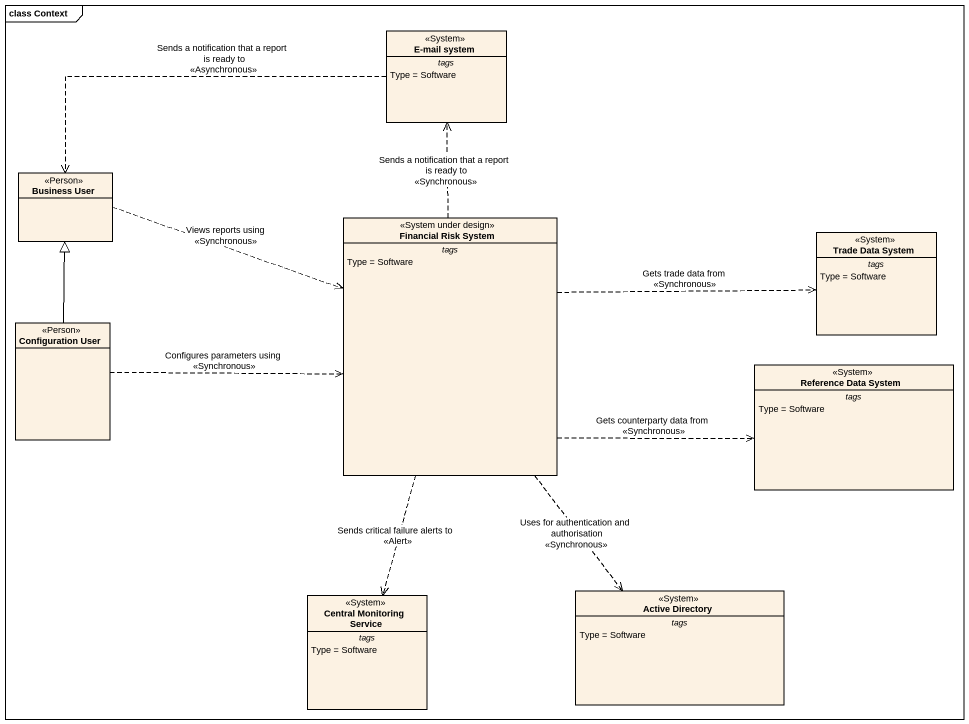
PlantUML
@startuml
mainframe class Context
hide circle
hide empty members
class "E-mail system" as E_mail_system <<System>> {
  -- tags --
  Type = Software
}
class "Business User" as Business_User <<Person>>
class "Financial Risk System" as Financial_Risk_System <<System under design>> {
  -- tags --
  Type = Software
}
class "Trade Data System" as Trade_Data_System <<System>> {
  -- tags --
  Type = Software
}
class "Configuration User" as Configuration_User <<Person>>
class "Reference Data System" as Reference_Data_System <<System>> {
  -- tags --
  Type = Software
}
class "Central Monitoring Service" as Central_Monitoring_Service <<System>> {
  -- tags --
  Type = Software
}
class "Active Directory" as Active_Directory <<System>> {
  -- tags --
  Type = Software
}
E_mail_system .left.> Business_User : Sends a notification that a report is ready to\n<<Asynchronous>>
Business_User .right.> Financial_Risk_System : Views reports using\n<<Synchronous>>
Financial_Risk_System .up.> E_mail_system : Sends a notification that a report is ready to\n<<Synchronous>>
Financial_Risk_System .right.> Trade_Data_System : Gets trade data from\n<<Synchronous>>
Financial_Risk_System .right.> Reference_Data_System : Gets counterparty data from\n<<Synchronous>>
Financial_Risk_System ..> Central_Monitoring_Service : Sends critical failure alerts to\n<<Alert>>
Financial_Risk_System ..> Active_Directory : Uses for authentication and authorisation\n<<Synchronous>>
Configuration_User -up-|> Business_User
Configuration_User .right.> Financial_Risk_System : Configures parameters using\n<<Synchronous>>
@enduml
